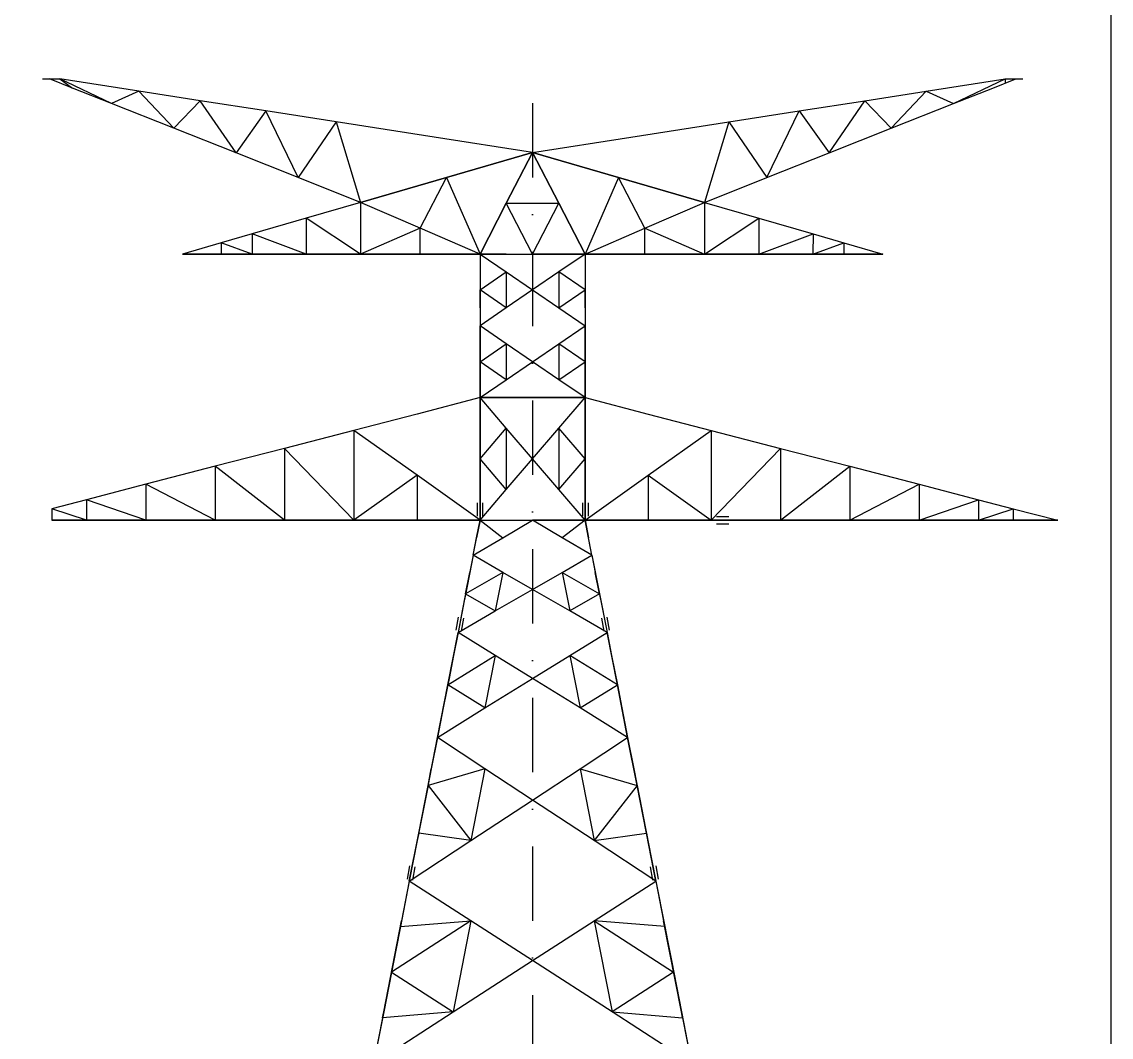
# Model space of a CAD drawing. Extents: x 707090 to 723393, y -5011 to 6523.
# Drawn here: x 721926 to 723393, y 870 to 2237 of the extents above; entities that cross this region are included whole.
import ezdxf

# ---------------------------------------------------------------- set-up
doc = ezdxf.new("R2010")
doc.units = 0
doc.header["$LTSCALE"] = 200
doc.header["$MEASUREMENT"] = 0
doc.linetypes.add('DASHDOT', pattern=[1, 0.5, -0.25, 0, -0.25])
doc.layers.add('LS', color=7, linetype='CONTINUOUS')
doc.layers.add('MZ', color=6, linetype='DASHDOT')

msp = doc.modelspace()

# ---------------------------------------------------------------- linework, layer by layer
at = {"layer": 'LS', "color": 6, "ltscale": 0.01}
for p, q in [((721953.497, 2160.079), (721962.929, 2160.079)), ((721993.96, 2147.77), (721962.929, 2160.079)), ((721993.96, 2147.77), (721962.929, 2160.079)), ((721962.929, 2160.079), (721977.077, 2160.079)), ((722046.732, 2126.831), (721977.077, 2160.079)), ((722046.732, 2126.831), (721977.077, 2160.079)), ((721977.077, 2160.079), (721993.96, 2147.77)), ((721977.077, 2160.079), (721993.96, 2147.77)), ((722083.376, 2143.526), (721977.077, 2160.079)), ((722083.376, 2143.526), (721977.077, 2160.079)), ((723144.098, 2143.526), (723250.397, 2160.079)), ((723144.098, 2143.526), (723250.397, 2160.079)), ((723180.742, 2126.831), (723250.397, 2160.079)), ((723180.742, 2126.831), (723250.397, 2160.079)), ((723233.514, 2147.77), (723264.545, 2160.079)), ((723233.514, 2147.77), (723264.545, 2160.079)), ((723250.397, 2160.079), (723264.545, 2160.079)), ((723250.397, 2160.079), (723250.397, 2154.467)), ((723264.545, 2160.079), (723273.977, 2160.079)), ((722046.732, 2126.831), (721993.96, 2147.77)), ((722046.732, 2126.831), (721993.96, 2147.77)), ((722046.732, 2126.831), (721993.96, 2147.77)), ((722046.732, 2126.831), (721993.96, 2147.77)), ((722083.376, 2143.526), (722046.732, 2126.831)), ((722083.376, 2143.526), (722046.732, 2126.831)), ((722130.583, 2093.584), (722083.376, 2143.526)), ((722130.583, 2093.584), (722083.376, 2143.526)), ((722166.094, 2130.698), (722083.376, 2143.526)), ((722166.094, 2130.698), (722083.376, 2143.526)), ((722166.094, 2130.698), (722083.376, 2143.526)), ((722166.094, 2130.698), (722083.376, 2143.526)), ((723061.38, 2130.698), (723144.098, 2143.526)), ((723061.38, 2130.698), (723144.098, 2143.526)), ((723061.38, 2130.698), (723144.098, 2143.526)), ((723061.38, 2130.698), (723144.098, 2143.526)), ((723096.891, 2093.584), (723144.098, 2143.526)), ((723096.891, 2093.584), (723144.098, 2143.526)), ((723144.098, 2143.526), (723180.742, 2126.831)), ((723144.098, 2143.526), (723180.742, 2126.831)), ((723180.742, 2126.831), (723233.514, 2147.77)), ((723180.742, 2126.831), (723233.514, 2147.77)), ((723180.742, 2126.831), (723233.514, 2147.77)), ((723180.742, 2126.831), (723233.514, 2147.77)), ((722166.094, 2130.698), (722130.583, 2093.584)), ((722166.094, 2130.698), (722130.583, 2093.584)), ((722214.386, 2060.336), (722166.094, 2130.698)), ((722214.386, 2060.336), (722166.094, 2130.698)), ((722254.661, 2116.881), (722166.094, 2130.698)), ((722254.661, 2116.881), (722166.094, 2130.698)), ((722254.661, 2116.881), (722166.094, 2130.698)), ((722254.661, 2116.881), (722166.094, 2130.698)), ((722972.813, 2116.881), (723061.38, 2130.698)), ((722972.813, 2116.881), (723061.38, 2130.698)), ((722972.813, 2116.881), (723061.38, 2130.698)), ((722972.813, 2116.881), (723061.38, 2130.698)), ((723013.088, 2060.336), (723061.38, 2130.698)), ((723013.088, 2060.336), (723061.38, 2130.698)), ((723061.38, 2130.698), (723096.891, 2093.584)), ((723061.38, 2130.698), (723096.891, 2093.584)), ((722130.583, 2093.584), (722046.732, 2126.831)), ((722130.583, 2093.584), (722046.732, 2126.831)), ((722130.583, 2093.584), (722046.732, 2126.831)), ((722130.583, 2093.584), (722046.732, 2126.831)), ((722254.661, 2116.881), (722214.386, 2060.336)), ((722254.661, 2116.881), (722214.386, 2060.336)), ((722298.189, 2027.088), (722254.661, 2116.881)), ((722298.189, 2027.088), (722254.661, 2116.881)), ((722349.169, 2102.214), (722254.661, 2116.881)), ((722349.169, 2102.214), (722254.661, 2116.881)), ((722349.169, 2102.214), (722254.661, 2116.881)), ((722349.169, 2102.214), (722254.661, 2116.881)), ((722878.305, 2102.214), (722972.813, 2116.881)), ((722878.305, 2102.214), (722972.813, 2116.881)), ((722878.305, 2102.214), (722972.813, 2116.881)), ((722878.305, 2102.214), (722972.813, 2116.881)), ((722929.285, 2027.088), (722972.813, 2116.881)), ((722929.285, 2027.088), (722972.813, 2116.881)), ((722972.813, 2116.881), (723013.088, 2060.336)), ((722972.813, 2116.881), (723013.088, 2060.336)), ((723096.891, 2093.584), (723180.742, 2126.831)), ((723096.891, 2093.584), (723180.742, 2126.831)), ((723096.891, 2093.584), (723180.742, 2126.831)), ((723096.891, 2093.584), (723180.742, 2126.831)), ((722349.169, 2102.214), (722298.189, 2027.088)), ((722349.169, 2102.214), (722298.189, 2027.088)), ((722349.169, 2102.214), (722382.04, 1993.84)), ((722349.169, 2102.214), (722382.04, 1993.84)), ((722349.169, 2102.214), (722382.04, 1993.84)), ((722349.169, 2102.214), (722382.04, 1993.84)), ((722481.453, 2081.605), (722349.169, 2102.214)), ((722481.453, 2081.605), (722349.169, 2102.214)), ((722481.453, 2081.605), (722349.169, 2102.214)), ((722746.021, 2081.605), (722878.305, 2102.214)), ((722746.021, 2081.605), (722878.305, 2102.214)), ((722746.021, 2081.605), (722878.305, 2102.214)), ((722746.021, 2081.605), (722878.305, 2102.214)), ((722878.305, 2102.214), (722845.434, 1993.84)), ((722878.305, 2102.214), (722845.434, 1993.84)), ((722878.305, 2102.214), (722845.434, 1993.84)), ((722878.305, 2102.214), (722845.434, 1993.84)), ((722878.305, 2102.214), (722929.285, 2027.088)), ((722878.305, 2102.214), (722929.285, 2027.088)), ((722214.386, 2060.336), (722130.583, 2093.584)), ((722214.386, 2060.336), (722130.583, 2093.584)), ((722214.386, 2060.336), (722130.583, 2093.584)), ((722214.386, 2060.336), (722130.583, 2093.584)), ((723013.088, 2060.336), (723096.891, 2093.584)), ((723013.088, 2060.336), (723096.891, 2093.584)), ((723013.088, 2060.336), (723096.891, 2093.584)), ((723013.088, 2060.336), (723096.891, 2093.584)), ((722613.737, 2061.043), (722481.453, 2081.605)), ((722613.737, 2061.043), (722481.453, 2081.605)), ((722613.737, 2061.043), (722481.453, 2081.605)), ((722613.737, 2061.043), (722746.021, 2081.605)), ((722613.737, 2061.043), (722746.021, 2081.605)), ((722613.737, 2061.043), (722746.021, 2081.605)), ((722613.737, 2061.043), (722746.021, 2081.605)), ((722298.189, 2027.088), (722214.386, 2060.336)), ((722298.189, 2027.088), (722214.386, 2060.336)), ((722298.189, 2027.088), (722214.386, 2060.336)), ((722298.189, 2027.088), (722214.386, 2060.336)), ((722613.737, 2061.043), (722497.865, 2027.465)), ((722613.737, 2061.043), (722497.865, 2027.465)), ((722497.865, 2027.465), (722613.737, 2061.043)), ((722497.865, 2027.465), (722613.737, 2061.043)), ((722613.737, 2061.043), (722578.367, 1992.661)), ((722613.737, 2061.043), (722578.367, 1992.661)), ((722578.367, 1992.661), (722613.737, 2061.043)), ((722578.367, 1992.661), (722613.737, 2061.043)), ((722613.737, 2061.043), (722649.107, 1992.661)), ((722613.737, 2061.043), (722649.107, 1992.661)), ((722613.737, 2061.043), (722729.609, 2027.465)), ((722613.737, 2061.043), (722729.609, 2027.465)), ((722649.107, 1992.661), (722613.737, 2061.043)), ((722649.107, 1992.661), (722613.737, 2061.043)), ((722729.609, 2027.465), (722613.737, 2061.043)), ((722729.609, 2027.465), (722613.737, 2061.043)), ((722929.285, 2027.088), (723013.088, 2060.336)), ((722929.285, 2027.088), (723013.088, 2060.336)), ((722929.285, 2027.088), (723013.088, 2060.336)), ((722929.285, 2027.088), (723013.088, 2060.336)), ((722382.04, 1993.84), (722298.189, 2027.088)), ((722382.04, 1993.84), (722298.189, 2027.088)), ((722382.04, 1993.84), (722298.189, 2027.088)), ((722382.04, 1993.84), (722298.189, 2027.088)), ((722497.865, 2027.465), (722382.04, 1993.84)), ((722497.865, 2027.465), (722382.04, 1993.84)), ((722382.04, 1993.84), (722497.865, 2027.465)), ((722382.04, 1993.84), (722497.865, 2027.465)), ((722462.495, 1959.083), (722497.865, 2027.465)), ((722462.495, 1959.083), (722497.865, 2027.465)), ((722497.865, 2027.465), (722542.997, 1924.279)), ((722497.865, 2027.465), (722542.997, 1924.279)), ((722729.609, 2027.465), (722684.477, 1924.279)), ((722729.609, 2027.465), (722684.477, 1924.279)), ((722729.609, 2027.465), (722845.434, 1993.84)), ((722729.609, 2027.465), (722845.434, 1993.84)), ((722764.979, 1959.083), (722729.609, 2027.465)), ((722764.979, 1959.083), (722729.609, 2027.465)), ((722845.434, 1993.84), (722729.609, 2027.465)), ((722845.434, 1993.84), (722729.609, 2027.465)), ((722845.434, 1993.84), (722929.285, 2027.088)), ((722845.434, 1993.84), (722929.285, 2027.088)), ((722845.434, 1993.84), (722929.285, 2027.088)), ((722845.434, 1993.84), (722929.285, 2027.088)), ((722382.04, 1993.84), (722308.989, 1972.665)), ((722382.04, 1993.84), (722308.989, 1972.665)), ((722462.495, 1959.083), (722382.04, 1993.84)), ((722462.495, 1959.083), (722382.04, 1993.84)), ((722382.04, 1993.84), (722382.04, 1924.279)), ((722382.04, 1993.84), (722382.04, 1924.279)), ((722462.495, 1959.083), (722382.04, 1993.84)), ((722462.495, 1959.083), (722382.04, 1993.84)), ((722382.04, 1993.84), (722382.04, 1924.279)), ((722382.04, 1993.84), (722382.04, 1924.279)), ((722578.367, 1992.661), (722542.997, 1924.279)), ((722578.367, 1992.661), (722542.997, 1924.279)), ((722542.997, 1924.279), (722578.367, 1992.661)), ((722542.997, 1924.279), (722578.367, 1992.661)), ((722613.737, 1924.279), (722578.367, 1992.661)), ((722613.737, 1924.279), (722578.367, 1992.661)), ((722578.367, 1992.661), (722649.107, 1992.661)), ((722578.367, 1992.661), (722649.107, 1992.661)), ((722613.737, 1924.279), (722649.107, 1992.661)), ((722613.737, 1924.279), (722649.107, 1992.661)), ((722649.107, 1992.661), (722684.477, 1924.279)), ((722649.107, 1992.661), (722684.477, 1924.279)), ((722684.477, 1924.279), (722649.107, 1992.661)), ((722684.477, 1924.279), (722649.107, 1992.661)), ((722764.979, 1959.083), (722845.434, 1993.84)), ((722764.979, 1959.083), (722845.434, 1993.84)), ((722764.979, 1959.083), (722845.434, 1993.84)), ((722764.979, 1959.083), (722845.434, 1993.84)), ((722845.434, 1993.84), (722845.434, 1924.279)), ((722845.434, 1993.84), (722845.434, 1924.279)), ((722845.434, 1993.84), (722845.434, 1924.279)), ((722845.434, 1993.84), (722845.434, 1924.279)), ((722845.434, 1993.84), (722918.485, 1972.665)), ((722845.434, 1993.84), (722918.485, 1972.665)), ((722308.989, 1972.665), (722235.985, 1951.49)), ((722308.989, 1972.665), (722235.985, 1951.49)), ((722382.04, 1924.279), (722308.989, 1972.665)), ((722382.04, 1924.279), (722308.989, 1972.665)), ((722308.989, 1972.665), (722309.036, 1924.279)), ((722308.989, 1972.665), (722309.036, 1924.279)), ((722845.434, 1924.279), (722918.485, 1972.665)), ((722845.434, 1924.279), (722918.485, 1972.665)), ((722918.485, 1972.665), (722918.438, 1924.279)), ((722918.485, 1972.665), (722918.438, 1924.279)), ((722918.485, 1972.665), (722991.489, 1951.49)), ((722918.485, 1972.665), (722991.489, 1951.49)), ((722462.495, 1959.083), (722382.04, 1924.279)), ((722462.495, 1959.083), (722382.04, 1924.279)), ((722542.997, 1924.279), (722462.495, 1959.083)), ((722542.997, 1924.279), (722462.495, 1959.083)), ((722542.997, 1924.279), (722462.495, 1959.083)), ((722542.997, 1924.279), (722462.495, 1959.083)), ((722462.542, 1924.279), (722462.495, 1959.083)), ((722462.542, 1924.279), (722462.495, 1959.083)), ((722684.477, 1924.279), (722764.979, 1959.083)), ((722684.477, 1924.279), (722764.979, 1959.083)), ((722684.477, 1924.279), (722764.979, 1959.083)), ((722684.477, 1924.279), (722764.979, 1959.083)), ((722764.932, 1924.279), (722764.979, 1959.083)), ((722764.932, 1924.279), (722764.979, 1959.083)), ((722764.979, 1959.083), (722845.434, 1924.279)), ((722764.979, 1959.083), (722845.434, 1924.279)), ((722194.296, 1939.417), (722142.137, 1924.279)), ((722194.296, 1939.417), (722142.137, 1924.279)), ((722235.985, 1951.49), (722194.296, 1939.417)), ((722235.985, 1951.49), (722194.296, 1939.417)), ((722236.033, 1924.279), (722194.296, 1939.417)), ((722236.033, 1924.279), (722194.296, 1939.417)), ((722194.296, 1939.417), (722194.296, 1924.279)), ((722194.296, 1939.417), (722194.296, 1924.279)), ((722309.036, 1924.279), (722235.985, 1951.49)), ((722309.036, 1924.279), (722235.985, 1951.49)), ((722235.985, 1951.49), (722236.033, 1924.279)), ((722235.985, 1951.49), (722236.033, 1924.279)), ((722235.985, 1951.49), (722236.033, 1924.279)), ((722918.438, 1924.279), (722991.489, 1951.49)), ((722918.438, 1924.279), (722991.489, 1951.49)), ((722991.489, 1951.49), (722991.441, 1924.279)), ((722991.489, 1951.49), (722991.441, 1924.279)), ((722991.489, 1951.49), (722991.441, 1924.279)), ((722991.441, 1924.279), (723033.178, 1939.417)), ((722991.441, 1924.279), (723033.178, 1939.417)), ((722991.489, 1951.49), (723033.178, 1939.417)), ((722991.489, 1951.49), (723033.178, 1939.417)), ((723033.178, 1939.417), (723033.178, 1924.279)), ((723033.178, 1939.417), (723033.178, 1924.279)), ((723033.178, 1939.417), (723085.337, 1924.279)), ((723033.178, 1939.417), (723085.337, 1924.279)), ((722142.137, 1924.279), (722194.296, 1924.279)), ((722194.296, 1924.279), (722142.137, 1924.279)), ((722194.296, 1924.279), (722142.137, 1924.279)), ((722194.296, 1924.279), (722142.137, 1924.279)), ((722194.296, 1924.279), (722236.033, 1924.279)), ((722236.033, 1924.279), (722194.296, 1924.279)), ((722236.033, 1924.279), (722194.296, 1924.279)), ((722236.033, 1924.279), (722194.296, 1924.279)), ((722236.033, 1924.279), (722309.036, 1924.279)), ((722309.036, 1924.279), (722236.033, 1924.279)), ((722309.036, 1924.279), (722236.033, 1924.279)), ((722309.036, 1924.279), (722236.033, 1924.279)), ((722309.036, 1924.279), (722382.04, 1924.279)), ((722382.04, 1924.279), (722309.036, 1924.279)), ((722382.04, 1924.279), (722309.036, 1924.279)), ((722382.04, 1924.279), (722309.036, 1924.279)), ((722382.04, 1924.279), (722462.542, 1924.279)), ((722462.542, 1924.279), (722382.04, 1924.279)), ((722462.542, 1924.279), (722382.04, 1924.279)), ((722462.542, 1924.279), (722382.04, 1924.279)), ((722462.542, 1924.279), (722542.997, 1924.279)), ((722542.997, 1924.279), (722462.542, 1924.279)), ((722542.997, 1924.279), (722462.542, 1924.279)), ((722542.997, 1924.279), (722462.542, 1924.279)), ((722542.997, 1924.279), (722542.997, 1875.94)), ((722542.997, 1924.279), (722542.997, 1875.94)), ((722542.997, 1924.279), (722578.367, 1900.133)), ((722542.997, 1924.279), (722578.367, 1900.133)), ((722542.997, 1924.279), (722542.997, 1900.133)), ((722542.997, 1924.279), (722542.997, 1900.133)), ((722542.997, 1924.279), (722613.737, 1924.279)), ((722542.997, 1924.279), (722613.737, 1924.279)), ((722578.367, 1924.279), (722542.997, 1924.279)), ((722542.997, 1924.279), (722578.367, 1924.279)), ((722542.997, 1924.279), (722578.367, 1924.279)), ((722542.997, 1924.279), (722578.367, 1924.279)), ((722578.367, 1924.279), (722649.107, 1924.279)), ((722578.367, 1924.279), (722649.107, 1924.279)), ((722578.367, 1924.279), (722613.737, 1924.279)), ((722578.367, 1924.279), (722613.737, 1924.279)), ((722613.737, 1924.279), (722684.477, 1924.279)), ((722613.737, 1924.279), (722684.477, 1924.279)), ((722649.107, 1924.279), (722613.737, 1924.279)), ((722649.107, 1924.279), (722613.737, 1924.279)), ((722684.477, 1924.279), (722649.107, 1900.133)), ((722684.477, 1924.279), (722649.107, 1900.133)), ((722649.107, 1924.279), (722684.477, 1924.279)), ((722649.107, 1924.279), (722684.477, 1924.279)), ((722684.477, 1924.279), (722649.107, 1924.279)), ((722684.477, 1924.279), (722649.107, 1924.279)), ((722684.477, 1924.279), (722684.477, 1875.94)), ((722684.477, 1924.279), (722684.477, 1875.94)), ((722684.477, 1924.279), (722684.477, 1900.133)), ((722684.477, 1924.279), (722684.477, 1900.133)), ((722684.477, 1924.279), (722764.932, 1924.279)), ((722764.932, 1924.279), (722684.477, 1924.279)), ((722684.477, 1924.279), (722764.932, 1924.279)), ((722684.477, 1924.279), (722764.932, 1924.279)), ((722764.932, 1924.279), (722845.434, 1924.279)), ((722845.434, 1924.279), (722764.932, 1924.279)), ((722764.932, 1924.279), (722845.434, 1924.279)), ((722764.932, 1924.279), (722845.434, 1924.279)), ((722845.434, 1924.279), (722918.438, 1924.279)), ((722918.438, 1924.279), (722845.434, 1924.279)), ((722845.434, 1924.279), (722918.438, 1924.279)), ((722845.434, 1924.279), (722918.438, 1924.279)), ((722918.438, 1924.279), (722991.441, 1924.279)), ((722991.441, 1924.279), (722918.438, 1924.279)), ((722918.438, 1924.279), (722991.441, 1924.279)), ((722918.438, 1924.279), (722991.441, 1924.279)), ((722991.441, 1924.279), (723033.178, 1924.279)), ((723033.178, 1924.279), (722991.441, 1924.279)), ((722991.441, 1924.279), (723033.178, 1924.279)), ((722991.441, 1924.279), (723033.178, 1924.279)), ((723033.178, 1924.279), (723085.337, 1924.279)), ((723085.337, 1924.279), (723033.178, 1924.279)), ((723033.178, 1924.279), (723085.337, 1924.279)), ((723033.178, 1924.279), (723085.337, 1924.279)), ((722542.997, 1875.94), (722578.367, 1900.133)), ((722542.997, 1875.94), (722578.367, 1900.133)), ((722542.997, 1900.133), (722542.997, 1875.94)), ((722542.997, 1900.133), (722542.997, 1875.94)), ((722542.997, 1900.133), (722542.997, 1851.747)), ((722542.997, 1900.133), (722542.997, 1851.747)), ((722542.997, 1900.133), (722542.997, 1875.94)), ((722542.997, 1900.133), (722542.997, 1875.94)), ((722578.367, 1900.133), (722578.367, 1851.747)), ((722578.367, 1900.133), (722578.367, 1851.747)), ((722578.367, 1900.133), (722613.737, 1875.94)), ((722578.367, 1900.133), (722613.737, 1875.94)), ((722649.107, 1900.133), (722613.737, 1875.94)), ((722649.107, 1900.133), (722613.737, 1875.94)), ((722649.107, 1900.133), (722649.107, 1851.747)), ((722649.107, 1900.133), (722649.107, 1851.747)), ((722684.477, 1875.94), (722649.107, 1900.133)), ((722684.477, 1875.94), (722649.107, 1900.133)), ((722684.477, 1900.133), (722684.477, 1875.94)), ((722684.477, 1900.133), (722684.477, 1875.94)), ((722684.477, 1900.133), (722684.477, 1851.747)), ((722684.477, 1900.133), (722684.477, 1851.747)), ((722684.477, 1900.133), (722684.477, 1875.94)), ((722684.477, 1900.133), (722684.477, 1875.94)), ((722578.367, 1851.747), (722542.997, 1875.94)), ((722578.367, 1851.747), (722542.997, 1875.94)), ((722542.997, 1851.747), (722542.997, 1875.94)), ((722542.997, 1851.747), (722542.997, 1875.94)), ((722542.997, 1875.94), (722542.997, 1827.601)), ((722542.997, 1875.94), (722542.997, 1827.601)), ((722542.997, 1875.94), (722542.997, 1851.747)), ((722542.997, 1875.94), (722542.997, 1851.747)), ((722613.737, 1875.94), (722578.367, 1851.747)), ((722613.737, 1875.94), (722578.367, 1851.747)), ((722613.737, 1875.94), (722649.107, 1851.747)), ((722613.737, 1875.94), (722649.107, 1851.747)), ((722649.107, 1851.747), (722684.477, 1875.94)), ((722649.107, 1851.747), (722684.477, 1875.94)), ((722684.477, 1851.747), (722684.477, 1875.94)), ((722684.477, 1851.747), (722684.477, 1875.94)), ((722684.477, 1875.94), (722684.477, 1827.601)), ((722684.477, 1875.94), (722684.477, 1827.601)), ((722684.477, 1875.94), (722684.477, 1851.747)), ((722684.477, 1875.94), (722684.477, 1851.747)), ((722578.367, 1851.747), (722542.997, 1827.601)), ((722578.367, 1851.747), (722542.997, 1827.601)), ((722542.997, 1851.747), (722542.997, 1827.601)), ((722542.997, 1851.747), (722542.997, 1827.601)), ((722649.107, 1851.747), (722684.477, 1827.601)), ((722649.107, 1851.747), (722684.477, 1827.601)), ((722684.477, 1851.747), (722684.477, 1827.601)), ((722684.477, 1851.747), (722684.477, 1827.601)), ((722542.997, 1779.262), (722542.997, 1827.601)), ((722542.997, 1779.262), (722542.997, 1827.601)), ((722578.367, 1803.455), (722542.997, 1827.601)), ((722578.367, 1803.455), (722542.997, 1827.601)), ((722542.997, 1827.601), (722542.997, 1803.455)), ((722542.997, 1827.601), (722542.997, 1803.455)), ((722649.107, 1803.455), (722684.477, 1827.601)), ((722649.107, 1803.455), (722684.477, 1827.601)), ((722684.477, 1779.262), (722684.477, 1827.601)), ((722684.477, 1779.262), (722684.477, 1827.601)), ((722684.477, 1827.601), (722684.477, 1803.455)), ((722684.477, 1827.601), (722684.477, 1803.455)), ((722542.997, 1779.262), (722578.367, 1803.455)), ((722542.997, 1779.262), (722578.367, 1803.455)), ((722542.997, 1779.262), (722542.997, 1803.455)), ((722542.997, 1779.262), (722542.997, 1803.455)), ((722542.997, 1803.455), (722542.997, 1755.069)), ((722542.997, 1803.455), (722542.997, 1755.069)), ((722542.997, 1803.455), (722542.997, 1779.262)), ((722542.997, 1803.455), (722542.997, 1779.262)), ((722578.367, 1803.455), (722578.367, 1755.069)), ((722578.367, 1803.455), (722578.367, 1755.069)), ((722613.737, 1779.262), (722578.367, 1803.455)), ((722613.737, 1779.262), (722578.367, 1803.455)), ((722613.737, 1779.262), (722649.107, 1803.455)), ((722613.737, 1779.262), (722649.107, 1803.455)), ((722684.477, 1779.262), (722649.107, 1803.455)), ((722684.477, 1779.262), (722649.107, 1803.455)), ((722649.107, 1803.455), (722649.107, 1755.069)), ((722649.107, 1803.455), (722649.107, 1755.069)), ((722684.477, 1779.262), (722684.477, 1803.455)), ((722684.477, 1779.262), (722684.477, 1803.455)), ((722684.477, 1803.455), (722684.477, 1755.069)), ((722684.477, 1803.455), (722684.477, 1755.069)), ((722684.477, 1803.455), (722684.477, 1779.262)), ((722684.477, 1803.455), (722684.477, 1779.262)), ((722578.367, 1755.069), (722542.997, 1779.262)), ((722578.367, 1755.069), (722542.997, 1779.262)), ((722542.997, 1755.069), (722542.997, 1779.262)), ((722542.997, 1755.069), (722542.997, 1779.262)), ((722542.997, 1730.923), (722542.997, 1779.262)), ((722542.997, 1730.923), (722542.997, 1779.262)), ((722542.997, 1779.262), (722542.997, 1755.069)), ((722542.997, 1779.262), (722542.997, 1755.069)), ((722578.367, 1755.069), (722613.737, 1779.262)), ((722578.367, 1755.069), (722613.737, 1779.262)), ((722649.107, 1755.069), (722613.737, 1779.262)), ((722649.107, 1755.069), (722613.737, 1779.262)), ((722649.107, 1755.069), (722684.477, 1779.262)), ((722649.107, 1755.069), (722684.477, 1779.262)), ((722684.477, 1755.069), (722684.477, 1779.262)), ((722684.477, 1755.069), (722684.477, 1779.262)), ((722684.477, 1730.923), (722684.477, 1779.262)), ((722684.477, 1730.923), (722684.477, 1779.262)), ((722684.477, 1779.262), (722684.477, 1755.069)), ((722684.477, 1779.262), (722684.477, 1755.069)), ((722542.997, 1730.923), (722578.367, 1755.069)), ((722542.997, 1730.923), (722578.367, 1755.069)), ((722542.997, 1755.069), (722542.997, 1730.923)), ((722542.997, 1755.069), (722542.997, 1730.923)), ((722684.477, 1730.923), (722649.107, 1755.069)), ((722684.477, 1730.923), (722649.107, 1755.069)), ((722684.477, 1755.069), (722684.477, 1730.923)), ((722684.477, 1755.069), (722684.477, 1730.923)), ((722542.997, 1730.923), (722458.109, 1708.899)), ((722542.997, 1730.923), (722458.109, 1708.899)), ((722542.997, 1730.923), (722458.109, 1708.899)), ((722542.997, 1730.923), (722458.109, 1708.899)), ((722542.997, 1730.923), (722684.477, 1730.923)), ((722542.997, 1730.923), (722684.477, 1730.923)), ((722542.997, 1730.923), (722684.477, 1730.923)), ((722684.477, 1730.923), (722542.997, 1730.923)), ((722542.997, 1648.393), (722542.997, 1730.923)), ((722542.997, 1648.393), (722542.997, 1730.923)), ((722578.367, 1689.658), (722542.997, 1730.923)), ((722578.367, 1689.658), (722542.997, 1730.923)), ((722542.997, 1730.923), (722542.997, 1689.658)), ((722542.997, 1730.923), (722542.997, 1689.658)), ((722649.107, 1689.658), (722684.477, 1730.923)), ((722649.107, 1689.658), (722684.477, 1730.923)), ((722684.477, 1730.923), (722769.365, 1708.899)), ((722684.477, 1730.923), (722769.365, 1708.899)), ((722684.477, 1648.393), (722684.477, 1730.923)), ((722684.477, 1648.393), (722684.477, 1730.923)), ((722684.477, 1730.923), (722684.477, 1689.658)), ((722684.477, 1730.923), (722684.477, 1689.658)), ((722684.477, 1730.923), (722769.365, 1708.899)), ((722684.477, 1730.923), (722769.365, 1708.899)), ((722458.109, 1708.899), (722373.221, 1686.923)), ((722458.109, 1708.899), (722373.221, 1686.923)), ((722458.109, 1708.899), (722373.221, 1686.923)), ((722458.109, 1708.899), (722373.221, 1686.923)), ((722769.365, 1708.899), (722854.253, 1686.923)), ((722769.365, 1708.899), (722854.253, 1686.923)), ((722769.365, 1708.899), (722854.253, 1686.923)), ((722769.365, 1708.899), (722854.253, 1686.923)), ((722542.997, 1648.393), (722578.367, 1689.658)), ((722542.997, 1648.393), (722578.367, 1689.658)), ((722542.997, 1648.393), (722542.997, 1689.658)), ((722542.997, 1648.393), (722542.997, 1689.658)), ((722542.997, 1689.658), (722542.997, 1607.128)), ((722542.997, 1689.658), (722542.997, 1607.128)), ((722542.997, 1689.658), (722542.997, 1648.393)), ((722542.997, 1689.658), (722542.997, 1648.393)), ((722578.367, 1689.658), (722578.367, 1607.128)), ((722578.367, 1689.658), (722578.367, 1607.128)), ((722613.737, 1648.393), (722578.367, 1689.658)), ((722613.737, 1648.393), (722578.367, 1689.658)), ((722613.737, 1648.393), (722649.107, 1689.658)), ((722613.737, 1648.393), (722649.107, 1689.658)), ((722684.477, 1648.393), (722649.107, 1689.658)), ((722684.477, 1648.393), (722649.107, 1689.658)), ((722649.107, 1689.658), (722649.107, 1607.128)), ((722649.107, 1689.658), (722649.107, 1607.128)), ((722684.477, 1648.393), (722684.477, 1689.658)), ((722684.477, 1648.393), (722684.477, 1689.658)), ((722684.477, 1689.658), (722684.477, 1607.128)), ((722684.477, 1689.658), (722684.477, 1607.128)), ((722684.477, 1689.658), (722684.477, 1648.393)), ((722684.477, 1689.658), (722684.477, 1648.393)), ((722373.221, 1686.923), (722279.844, 1662.683)), ((722373.221, 1686.923), (722279.844, 1662.683)), ((722458.109, 1626.369), (722373.221, 1686.923)), ((722458.109, 1626.369), (722373.221, 1686.923)), ((722373.221, 1686.923), (722373.221, 1565.863)), ((722373.221, 1686.923), (722373.221, 1565.863)), ((722458.109, 1626.369), (722373.221, 1686.923)), ((722458.109, 1626.369), (722373.221, 1686.923)), ((722373.221, 1686.923), (722373.221, 1565.863)), ((722373.221, 1686.923), (722373.221, 1565.863)), ((722769.365, 1626.369), (722854.253, 1686.923)), ((722769.365, 1626.369), (722854.253, 1686.923)), ((722769.365, 1626.369), (722854.253, 1686.923)), ((722769.365, 1626.369), (722854.253, 1686.923)), ((722854.253, 1686.923), (722854.253, 1565.863)), ((722854.253, 1686.923), (722854.253, 1565.863)), ((722854.253, 1686.923), (722854.253, 1565.863)), ((722854.253, 1686.923), (722854.253, 1565.863)), ((722854.253, 1686.923), (722947.63, 1662.683)), ((722854.253, 1686.923), (722947.63, 1662.683)), ((722279.844, 1662.683), (722186.467, 1638.49)), ((722279.844, 1662.683), (722186.467, 1638.49)), ((722373.221, 1565.863), (722279.844, 1662.683)), ((722373.221, 1565.863), (722279.844, 1662.683)), ((722279.844, 1662.683), (722279.844, 1565.863)), ((722279.844, 1662.683), (722279.844, 1565.863)), ((722854.253, 1565.863), (722947.63, 1662.683)), ((722854.253, 1565.863), (722947.63, 1662.683)), ((722947.63, 1662.683), (722947.63, 1565.863)), ((722947.63, 1662.683), (722947.63, 1565.863)), ((722947.63, 1662.683), (723041.007, 1638.49)), ((722947.63, 1662.683), (723041.007, 1638.49)), ((722578.367, 1607.128), (722542.997, 1648.393)), ((722578.367, 1607.128), (722542.997, 1648.393)), ((722542.997, 1607.128), (722542.997, 1648.393)), ((722542.997, 1607.128), (722542.997, 1648.393)), ((722542.997, 1565.863), (722542.997, 1648.393)), ((722542.997, 1565.863), (722542.997, 1648.393)), ((722542.997, 1648.393), (722542.997, 1607.128)), ((722542.997, 1648.393), (722542.997, 1607.128)), ((722578.367, 1607.128), (722613.737, 1648.393)), ((722578.367, 1607.128), (722613.737, 1648.393)), ((722649.107, 1607.128), (722613.737, 1648.393)), ((722649.107, 1607.128), (722613.737, 1648.393)), ((722649.107, 1607.128), (722684.477, 1648.393)), ((722649.107, 1607.128), (722684.477, 1648.393)), ((722684.477, 1607.128), (722684.477, 1648.393)), ((722684.477, 1607.128), (722684.477, 1648.393)), ((722684.477, 1565.863), (722684.477, 1648.393)), ((722684.477, 1565.863), (722684.477, 1648.393)), ((722684.477, 1648.393), (722684.477, 1607.128)), ((722684.477, 1648.393), (722684.477, 1607.128)), ((722186.467, 1638.49), (722093.091, 1614.296)), ((722186.467, 1638.49), (722093.091, 1614.296)), ((722279.844, 1565.863), (722186.467, 1638.49)), ((722279.844, 1565.863), (722186.467, 1638.49)), ((722186.467, 1638.49), (722186.467, 1565.863)), ((722186.467, 1638.49), (722186.467, 1565.863)), ((722947.63, 1565.863), (723041.007, 1638.49)), ((722947.63, 1565.863), (723041.007, 1638.49)), ((723041.007, 1638.49), (723041.007, 1565.863)), ((723041.007, 1638.49), (723041.007, 1565.863)), ((723041.007, 1638.49), (723134.383, 1614.296)), ((723041.007, 1638.49), (723134.383, 1614.296)), ((722093.091, 1614.296), (722013.06, 1593.546)), ((722093.091, 1614.296), (722013.06, 1593.546)), ((722186.467, 1565.863), (722093.091, 1614.296)), ((722186.467, 1565.863), (722093.091, 1614.296)), ((722093.091, 1614.296), (722093.091, 1565.863)), ((722093.091, 1614.296), (722093.091, 1565.863)), ((722093.091, 1614.296), (722093.091, 1565.863)), ((722458.109, 1626.369), (722373.221, 1565.863)), ((722458.109, 1626.369), (722373.221, 1565.863)), ((722542.997, 1565.863), (722458.109, 1626.369)), ((722542.997, 1565.863), (722458.109, 1626.369)), ((722542.997, 1565.863), (722458.109, 1626.369)), ((722542.997, 1565.863), (722458.109, 1626.369)), ((722458.109, 1626.369), (722458.109, 1565.863)), ((722458.109, 1626.369), (722458.109, 1565.863)), ((722684.477, 1565.863), (722769.365, 1626.369)), ((722684.477, 1565.863), (722769.365, 1626.369)), ((722684.477, 1565.863), (722769.365, 1626.369)), ((722684.477, 1565.863), (722769.365, 1626.369)), ((722769.365, 1626.369), (722854.253, 1565.863)), ((722769.365, 1626.369), (722854.253, 1565.863)), ((722769.365, 1626.369), (722769.365, 1565.863)), ((722769.365, 1626.369), (722769.365, 1565.863)), ((723041.007, 1565.863), (723134.383, 1614.296)), ((723041.007, 1565.863), (723134.383, 1614.296)), ((723134.383, 1614.296), (723134.383, 1565.863)), ((723134.383, 1614.296), (723134.383, 1565.863)), ((723134.383, 1614.296), (723134.383, 1565.863)), ((723134.383, 1614.296), (723214.414, 1593.546)), ((723134.383, 1614.296), (723214.414, 1593.546)), ((722542.997, 1565.863), (722578.367, 1607.128)), ((722542.997, 1565.863), (722578.367, 1607.128)), ((722542.997, 1607.128), (722542.997, 1565.863)), ((722542.997, 1607.128), (722542.997, 1565.863)), ((722684.477, 1565.863), (722649.107, 1607.128)), ((722684.477, 1565.863), (722649.107, 1607.128)), ((722684.477, 1607.128), (722684.477, 1565.863)), ((722684.477, 1607.128), (722684.477, 1565.863)), ((722013.06, 1593.546), (721966.372, 1581.426)), ((722013.06, 1593.546), (721966.372, 1581.426)), ((722093.091, 1565.863), (722013.06, 1593.546)), ((722093.091, 1565.863), (722013.06, 1593.546)), ((722013.06, 1593.546), (722013.06, 1565.863)), ((722013.06, 1593.546), (722013.06, 1565.863)), ((722538.974, 1589.523), (722538.956, 1571.531)), ((722546.52, 1589.515), (722546.501, 1571.523)), ((722680.954, 1589.515), (722680.973, 1571.523)), ((722688.5, 1589.523), (722688.518, 1571.531)), ((723134.383, 1565.863), (723214.414, 1593.546)), ((723134.383, 1565.863), (723214.414, 1593.546)), ((723214.414, 1593.546), (723214.414, 1565.863)), ((723214.414, 1593.546), (723214.414, 1565.863)), ((723214.414, 1593.546), (723261.102, 1581.426)), ((723214.414, 1593.546), (723261.102, 1581.426)), ((722013.06, 1565.863), (721966.372, 1581.426)), ((722013.06, 1565.863), (721966.372, 1581.426)), ((721966.372, 1581.426), (721966.372, 1565.863)), ((721966.372, 1581.426), (721966.372, 1565.863)), ((722861.647, 1570.782), (722878.219, 1570.782)), ((723214.414, 1565.863), (723261.102, 1581.426)), ((723214.414, 1565.863), (723261.102, 1581.426)), ((723261.102, 1581.426), (723261.102, 1565.863)), ((723261.102, 1581.426), (723261.102, 1565.863)), ((723261.102, 1581.426), (723321.137, 1565.863)), ((723261.102, 1581.426), (723321.137, 1565.863)), ((721966.372, 1565.863), (722013.06, 1565.863)), ((722013.06, 1565.863), (721966.372, 1565.863)), ((722013.06, 1565.863), (721966.372, 1565.863)), ((722013.06, 1565.863), (721966.372, 1565.863)), ((722013.06, 1565.863), (722093.091, 1565.863)), ((722093.091, 1565.863), (722013.06, 1565.863)), ((722093.091, 1565.863), (722013.06, 1565.863)), ((722093.091, 1565.863), (722013.06, 1565.863)), ((722093.091, 1565.863), (722186.467, 1565.863)), ((722186.467, 1565.863), (722093.091, 1565.863)), ((722186.467, 1565.863), (722093.091, 1565.863)), ((722186.467, 1565.863), (722093.091, 1565.863)), ((722186.467, 1565.863), (722279.844, 1565.863)), ((722279.844, 1565.863), (722186.467, 1565.863)), ((722279.844, 1565.863), (722186.467, 1565.863)), ((722279.844, 1565.863), (722186.467, 1565.863)), ((722279.844, 1565.863), (722373.221, 1565.863)), ((722373.221, 1565.863), (722279.844, 1565.863)), ((722373.221, 1565.863), (722279.844, 1565.863)), ((722373.221, 1565.863), (722279.844, 1565.863)), ((722373.221, 1565.863), (722458.109, 1565.863)), ((722458.109, 1565.863), (722373.221, 1565.863)), ((722458.109, 1565.863), (722373.221, 1565.863)), ((722458.109, 1565.863), (722373.221, 1565.863)), ((722458.109, 1565.863), (722542.997, 1565.863)), ((722542.997, 1565.863), (722458.109, 1565.863)), ((722542.997, 1565.863), (722458.109, 1565.863)), ((722542.997, 1565.863), (722458.109, 1565.863)), ((722533.754, 1518.703), (722542.997, 1565.863)), ((722533.754, 1518.703), (722542.997, 1565.863)), ((722538.375, 1542.283), (722542.997, 1565.863)), ((722538.375, 1542.283), (722542.997, 1565.863)), ((722542.997, 1565.863), (722538.375, 1542.283)), ((722542.997, 1565.863), (722538.375, 1542.283)), ((722542.997, 1565.863), (722613.737, 1565.863)), ((722542.997, 1565.863), (722578.367, 1565.863)), ((722542.997, 1565.863), (722578.367, 1565.863)), ((722542.997, 1565.863), (722578.367, 1565.863)), ((722542.997, 1565.863), (722578.367, 1565.863)), ((722542.997, 1565.863), (722613.737, 1565.863)), ((722542.997, 1565.863), (722613.737, 1565.863)), ((722542.997, 1565.863), (722613.737, 1565.863)), ((722542.997, 1565.863), (722578.367, 1565.863)), ((722542.997, 1565.863), (722578.367, 1565.863)), ((722542.997, 1565.863), (722578.367, 1565.863)), ((722542.997, 1565.863), (722578.367, 1565.863)), ((722542.997, 1565.863), (722573.745, 1542.283)), ((722542.997, 1565.863), (722573.745, 1542.283)), ((722573.745, 1542.283), (722613.737, 1565.863)), ((722573.745, 1542.283), (722613.737, 1565.863)), ((722578.367, 1565.863), (722649.107, 1565.863)), ((722578.367, 1565.863), (722649.107, 1565.863)), ((722578.367, 1565.863), (722613.737, 1565.863)), ((722578.367, 1565.863), (722613.737, 1565.863)), ((722578.367, 1565.863), (722649.107, 1565.863)), ((722578.367, 1565.863), (722649.107, 1565.863)), ((722578.367, 1565.863), (722613.737, 1565.863)), ((722578.367, 1565.863), (722613.737, 1565.863)), ((722613.737, 1565.863), (722684.477, 1565.863)), ((722649.107, 1565.863), (722613.737, 1565.863)), ((722649.107, 1565.863), (722613.737, 1565.863)), ((722613.737, 1565.863), (722684.477, 1565.863)), ((722613.737, 1565.863), (722684.477, 1565.863)), ((722613.737, 1565.863), (722684.477, 1565.863)), ((722649.107, 1565.863), (722613.737, 1565.863)), ((722649.107, 1565.863), (722613.737, 1565.863)), ((722653.729, 1542.283), (722613.737, 1565.863)), ((722653.729, 1542.283), (722613.737, 1565.863)), ((722684.477, 1565.863), (722649.107, 1565.863)), ((722649.107, 1565.863), (722684.477, 1565.863)), ((722684.477, 1565.863), (722649.107, 1565.863)), ((722684.477, 1565.863), (722649.107, 1565.863)), ((722684.477, 1565.863), (722649.107, 1565.863)), ((722649.107, 1565.863), (722684.477, 1565.863)), ((722684.477, 1565.863), (722649.107, 1565.863)), ((722684.477, 1565.863), (722649.107, 1565.863)), ((722684.477, 1565.863), (722649.107, 1565.863)), ((722649.107, 1565.863), (722684.477, 1565.863)), ((722684.477, 1565.863), (722649.107, 1565.863)), ((722684.477, 1565.863), (722649.107, 1565.863)), ((722684.477, 1565.863), (722653.729, 1542.283)), ((722684.477, 1565.863), (722653.729, 1542.283)), ((722684.477, 1565.863), (722769.365, 1565.863)), ((722769.365, 1565.863), (722684.477, 1565.863)), ((722684.477, 1565.863), (722769.365, 1565.863)), ((722684.477, 1565.863), (722769.365, 1565.863)), ((722689.099, 1542.283), (722684.477, 1565.863)), ((722689.099, 1542.283), (722684.477, 1565.863)), ((722693.72, 1518.703), (722684.477, 1565.863)), ((722693.72, 1518.703), (722684.477, 1565.863)), ((722684.477, 1565.863), (722689.099, 1542.283)), ((722684.477, 1565.863), (722689.099, 1542.283)), ((722769.365, 1565.863), (722854.253, 1565.863)), ((722854.253, 1565.863), (722769.365, 1565.863)), ((722769.365, 1565.863), (722854.253, 1565.863)), ((722769.365, 1565.863), (722854.253, 1565.863)), ((722854.253, 1565.863), (722947.63, 1565.863)), ((722947.63, 1565.863), (722854.253, 1565.863)), ((722854.253, 1565.863), (722947.63, 1565.863)), ((722854.253, 1565.863), (722947.63, 1565.863)), ((722861.647, 1560.944), (722878.219, 1560.944)), ((722947.63, 1565.863), (723041.007, 1565.863)), ((723041.007, 1565.863), (722947.63, 1565.863)), ((722947.63, 1565.863), (723041.007, 1565.863)), ((722947.63, 1565.863), (723041.007, 1565.863)), ((723041.007, 1565.863), (723134.383, 1565.863)), ((723134.383, 1565.863), (723041.007, 1565.863)), ((723041.007, 1565.863), (723134.383, 1565.863)), ((723041.007, 1565.863), (723134.383, 1565.863)), ((723134.383, 1565.863), (723214.414, 1565.863)), ((723214.414, 1565.863), (723134.383, 1565.863)), ((723134.383, 1565.863), (723214.414, 1565.863)), ((723134.383, 1565.863), (723214.414, 1565.863)), ((723214.414, 1565.863), (723261.102, 1565.863)), ((723261.102, 1565.863), (723214.414, 1565.863)), ((723214.414, 1565.863), (723261.102, 1565.863)), ((723214.414, 1565.863), (723261.102, 1565.863)), ((723261.102, 1565.863), (723321.137, 1565.863)), ((723321.137, 1565.863), (723261.102, 1565.863)), ((723261.102, 1565.863), (723321.137, 1565.863)), ((723261.102, 1565.863), (723321.137, 1565.863)), ((722533.754, 1518.703), (722538.375, 1542.283)), ((722533.754, 1518.703), (722538.375, 1542.283)), ((722533.754, 1518.703), (722573.745, 1542.283)), ((722533.754, 1518.703), (722573.745, 1542.283)), ((722693.72, 1518.703), (722653.729, 1542.283)), ((722693.72, 1518.703), (722653.729, 1542.283)), ((722693.72, 1518.703), (722689.099, 1542.283)), ((722693.72, 1518.703), (722689.099, 1542.283)), ((722533.754, 1518.703), (722523.567, 1466.827)), ((722533.754, 1518.703), (722523.567, 1466.827)), ((722533.754, 1518.703), (722529.226, 1495.689)), ((722533.754, 1518.703), (722529.226, 1495.689)), ((722573.745, 1495.689), (722533.754, 1518.703)), ((722573.745, 1495.689), (722533.754, 1518.703)), ((722653.729, 1495.689), (722693.72, 1518.703)), ((722653.729, 1495.689), (722693.72, 1518.703)), ((722693.72, 1518.703), (722698.248, 1495.689)), ((722693.72, 1518.703), (722698.248, 1495.689)), ((722693.72, 1518.703), (722703.907, 1466.827)), ((722693.72, 1518.703), (722703.907, 1466.827)), ((722529.226, 1495.689), (722519.087, 1443.813)), ((722529.226, 1495.689), (722519.087, 1443.813)), ((722523.567, 1466.827), (722529.226, 1495.689)), ((722523.567, 1466.827), (722529.226, 1495.689)), ((722573.745, 1495.689), (722523.567, 1466.827)), ((722573.745, 1495.689), (722523.567, 1466.827)), ((722529.226, 1495.689), (722524.746, 1472.675)), ((722529.226, 1495.689), (722524.746, 1472.675)), ((722573.745, 1495.689), (722563.559, 1443.813)), ((722573.745, 1495.689), (722563.559, 1443.813)), ((722613.737, 1472.675), (722573.745, 1495.689)), ((722613.737, 1472.675), (722573.745, 1495.689)), ((722613.737, 1472.675), (722653.729, 1495.689)), ((722613.737, 1472.675), (722653.729, 1495.689)), ((722653.729, 1495.689), (722703.907, 1466.827)), ((722653.729, 1495.689), (722703.907, 1466.827)), ((722653.729, 1495.689), (722663.915, 1443.813)), ((722653.729, 1495.689), (722663.915, 1443.813)), ((722698.248, 1495.689), (722702.728, 1472.675)), ((722698.248, 1495.689), (722702.728, 1472.675)), ((722703.907, 1466.827), (722698.248, 1495.689)), ((722703.907, 1466.827), (722698.248, 1495.689)), ((722698.248, 1495.689), (722708.387, 1443.813)), ((722698.248, 1495.689), (722708.387, 1443.813)), ((722524.746, 1472.675), (722519.087, 1443.813)), ((722524.746, 1472.675), (722519.087, 1443.813)), ((722563.559, 1443.813), (722613.737, 1472.675)), ((722563.559, 1443.813), (722613.737, 1472.675)), ((722663.915, 1443.813), (722613.737, 1472.675)), ((722663.915, 1443.813), (722613.737, 1472.675)), ((722702.728, 1472.675), (722708.387, 1443.813)), ((722702.728, 1472.675), (722708.387, 1443.813)), ((722523.567, 1466.827), (722513.428, 1414.951)), ((722523.567, 1466.827), (722513.428, 1414.951)), ((722523.567, 1466.827), (722519.087, 1443.813)), ((722523.567, 1466.827), (722519.087, 1443.813)), ((722523.567, 1466.827), (722563.559, 1443.813)), ((722523.567, 1466.827), (722563.559, 1443.813)), ((722703.907, 1466.827), (722663.915, 1443.813)), ((722703.907, 1466.827), (722663.915, 1443.813)), ((722703.907, 1466.827), (722714.046, 1414.951)), ((722703.907, 1466.827), (722714.046, 1414.951)), ((722703.907, 1466.827), (722708.387, 1443.813)), ((722703.907, 1466.827), (722708.387, 1443.813)), ((722519.087, 1443.813), (722513.428, 1414.951)), ((722519.087, 1443.813), (722513.428, 1414.951)), ((722513.428, 1414.951), (722563.559, 1443.813)), ((722513.428, 1414.951), (722563.559, 1443.813)), ((722714.046, 1414.951), (722663.915, 1443.813)), ((722714.046, 1414.951), (722663.915, 1443.813)), ((722708.387, 1443.813), (722714.046, 1414.951)), ((722708.387, 1443.813), (722714.046, 1414.951)), ((722708.387, 1443.813), (722714.046, 1414.951)), ((722708.387, 1443.813), (722714.046, 1414.951)), ((722513.514, 1435.43), (722510.355, 1417.717)), ((722520.942, 1434.105), (722517.784, 1416.392)), ((722706.532, 1434.105), (722709.69, 1416.392)), ((722713.96, 1435.43), (722717.119, 1417.717)), ((722499.516, 1344.211), (722513.428, 1414.951)), ((722499.516, 1344.211), (722513.428, 1414.951)), ((722513.428, 1414.951), (722507.297, 1383.873)), ((722513.428, 1414.951), (722507.297, 1383.873)), ((722563.559, 1383.873), (722513.428, 1414.951)), ((722563.559, 1383.873), (722513.428, 1414.951)), ((722663.915, 1383.873), (722714.046, 1414.951)), ((722663.915, 1383.873), (722714.046, 1414.951)), ((722727.959, 1344.211), (722714.046, 1414.951)), ((722727.959, 1344.211), (722714.046, 1414.951)), ((722714.046, 1414.951), (722720.177, 1383.873)), ((722714.046, 1414.951), (722720.177, 1383.873)), ((722507.297, 1383.873), (722493.432, 1313.133)), ((722507.297, 1383.873), (722493.432, 1313.133)), ((722499.516, 1344.211), (722563.559, 1383.873)), ((722499.516, 1344.211), (722563.559, 1383.873)), ((722507.297, 1383.873), (722499.516, 1344.211)), ((722507.297, 1383.873), (722499.516, 1344.211)), ((722507.297, 1383.873), (722501.213, 1352.794)), ((722507.297, 1383.873), (722501.213, 1352.794)), ((722563.559, 1383.873), (722549.694, 1313.133)), ((722563.559, 1383.873), (722549.694, 1313.133)), ((722613.737, 1352.794), (722563.559, 1383.873)), ((722613.737, 1352.794), (722563.559, 1383.873)), ((722613.737, 1352.794), (722663.915, 1383.873)), ((722613.737, 1352.794), (722663.915, 1383.873)), ((722663.915, 1383.873), (722677.78, 1313.133)), ((722663.915, 1383.873), (722677.78, 1313.133)), ((722727.959, 1344.211), (722663.915, 1383.873)), ((722727.959, 1344.211), (722663.915, 1383.873)), ((722720.177, 1383.873), (722727.959, 1344.211)), ((722720.177, 1383.873), (722727.959, 1344.211)), ((722720.177, 1383.873), (722734.042, 1313.133)), ((722720.177, 1383.873), (722734.042, 1313.133)), ((722720.177, 1383.873), (722726.261, 1352.794)), ((722720.177, 1383.873), (722726.261, 1352.794)), ((722501.213, 1352.794), (722493.432, 1313.133)), ((722501.213, 1352.794), (722493.432, 1313.133)), ((722549.694, 1313.133), (722613.737, 1352.794)), ((722549.694, 1313.133), (722613.737, 1352.794)), ((722677.78, 1313.133), (722613.737, 1352.794)), ((722677.78, 1313.133), (722613.737, 1352.794)), ((722726.261, 1352.794), (722734.042, 1313.133)), ((722726.261, 1352.794), (722734.042, 1313.133)), ((722485.65, 1273.471), (722499.516, 1344.211)), ((722485.65, 1273.471), (722499.516, 1344.211)), ((722499.516, 1344.211), (722493.432, 1313.133)), ((722499.516, 1344.211), (722493.432, 1313.133)), ((722549.694, 1313.133), (722499.516, 1344.211)), ((722549.694, 1313.133), (722499.516, 1344.211)), ((722677.78, 1313.133), (722727.959, 1344.211)), ((722677.78, 1313.133), (722727.959, 1344.211)), ((722727.959, 1344.211), (722734.042, 1313.133)), ((722727.959, 1344.211), (722734.042, 1313.133)), ((722741.824, 1273.471), (722727.959, 1344.211)), ((722741.824, 1273.471), (722727.959, 1344.211)), ((722485.65, 1273.471), (722549.694, 1313.133)), ((722485.65, 1273.471), (722549.694, 1313.133)), ((722493.432, 1313.133), (722485.65, 1273.471)), ((722493.432, 1313.133), (722485.65, 1273.471)), ((722741.824, 1273.471), (722677.78, 1313.133)), ((722741.824, 1273.471), (722677.78, 1313.133)), ((722734.042, 1313.133), (722741.824, 1273.471)), ((722734.042, 1313.133), (722741.824, 1273.471)), ((722473.012, 1209.003), (722485.65, 1273.471)), ((722473.012, 1209.003), (722485.65, 1273.471)), ((722485.65, 1273.471), (722477.397, 1231.357)), ((722485.65, 1273.471), (722477.397, 1231.357)), ((722549.694, 1231.357), (722485.65, 1273.471)), ((722549.694, 1231.357), (722485.65, 1273.471)), ((722677.78, 1231.357), (722741.824, 1273.471)), ((722677.78, 1231.357), (722741.824, 1273.471)), ((722754.462, 1209.003), (722741.824, 1273.471)), ((722754.462, 1209.003), (722741.824, 1273.471)), ((722741.824, 1273.471), (722750.077, 1231.357)), ((722741.824, 1273.471), (722750.077, 1231.357)), ((722477.397, 1231.357), (722458.439, 1134.679)), ((722477.397, 1231.357), (722458.439, 1134.679)), ((722477.397, 1231.357), (722469.144, 1189.243)), ((722477.397, 1231.357), (722469.144, 1189.243)), ((722549.694, 1231.357), (722473.012, 1209.003)), ((722549.694, 1231.357), (722473.012, 1209.003)), ((722473.012, 1209.003), (722477.397, 1231.357)), ((722473.012, 1209.003), (722477.397, 1231.357)), ((722549.694, 1231.357), (722530.735, 1134.679)), ((722549.694, 1231.357), (722530.735, 1134.679)), ((722613.737, 1189.243), (722549.694, 1231.357)), ((722613.737, 1189.243), (722549.694, 1231.357)), ((722613.737, 1189.243), (722677.78, 1231.357)), ((722613.737, 1189.243), (722677.78, 1231.357)), ((722677.78, 1231.357), (722754.462, 1209.003)), ((722677.78, 1231.357), (722754.462, 1209.003)), ((722677.78, 1231.357), (722696.739, 1134.679)), ((722677.78, 1231.357), (722696.739, 1134.679)), ((722754.462, 1209.003), (722750.077, 1231.357)), ((722754.462, 1209.003), (722750.077, 1231.357)), ((722750.077, 1231.357), (722769.035, 1134.679)), ((722750.077, 1231.357), (722769.035, 1134.679)), ((722750.077, 1231.357), (722758.33, 1189.243)), ((722750.077, 1231.357), (722758.33, 1189.243)), ((722473.012, 1209.003), (722458.439, 1134.679)), ((722473.012, 1209.003), (722458.439, 1134.679)), ((722460.373, 1144.583), (722473.012, 1209.003)), ((722460.373, 1144.583), (722473.012, 1209.003)), ((722473.012, 1209.003), (722530.735, 1134.679)), ((722473.012, 1209.003), (722530.735, 1134.679)), ((722754.462, 1209.003), (722696.739, 1134.679)), ((722754.462, 1209.003), (722696.739, 1134.679)), ((722754.462, 1209.003), (722769.035, 1134.679)), ((722754.462, 1209.003), (722769.035, 1134.679)), ((722767.101, 1144.583), (722754.462, 1209.003)), ((722767.101, 1144.583), (722754.462, 1209.003)), ((722469.144, 1189.243), (722458.439, 1134.679)), ((722469.144, 1189.243), (722458.439, 1134.679)), ((722530.735, 1134.679), (722613.737, 1189.243)), ((722530.735, 1134.679), (722613.737, 1189.243)), ((722696.739, 1134.679), (722613.737, 1189.243)), ((722696.739, 1134.679), (722613.737, 1189.243)), ((722758.33, 1189.243), (722769.035, 1134.679)), ((722758.33, 1189.243), (722769.035, 1134.679)), ((722447.734, 1080.115), (722460.373, 1144.583)), ((722447.734, 1080.115), (722460.373, 1144.583)), ((722460.373, 1144.583), (722458.439, 1134.679)), ((722460.373, 1144.583), (722458.439, 1134.679)), ((722530.735, 1134.679), (722460.373, 1144.583)), ((722530.735, 1134.679), (722460.373, 1144.583)), ((722696.739, 1134.679), (722767.101, 1144.583)), ((722696.739, 1134.679), (722767.101, 1144.583)), ((722767.101, 1144.583), (722769.035, 1134.679)), ((722767.101, 1144.583), (722769.035, 1134.679)), ((722779.74, 1080.115), (722767.101, 1144.583)), ((722779.74, 1080.115), (722767.101, 1144.583)), ((722447.734, 1080.115), (722530.735, 1134.679)), ((722447.734, 1080.115), (722530.735, 1134.679)), ((722458.439, 1134.679), (722447.734, 1080.115)), ((722458.439, 1134.679), (722447.734, 1080.115)), ((722779.74, 1080.115), (722696.739, 1134.679)), ((722779.74, 1080.115), (722696.739, 1134.679)), ((722769.035, 1134.679), (722779.74, 1080.115)), ((722769.035, 1134.679), (722779.74, 1080.115)), ((722447.82, 1100.594), (722444.662, 1082.881)), ((722779.654, 1100.594), (722782.813, 1082.881)), ((722455.248, 1099.269), (722452.09, 1081.556)), ((722772.226, 1099.269), (722775.384, 1081.556)), ((722447.734, 1080.115), (722435.708, 1018.807)), ((722447.734, 1080.115), (722435.708, 1018.807)), ((722447.734, 1080.115), (722437.264, 1026.541)), ((722447.734, 1080.115), (722437.264, 1026.541)), ((722530.735, 1026.541), (722447.734, 1080.115)), ((722530.735, 1026.541), (722447.734, 1080.115)), ((722696.739, 1026.541), (722779.74, 1080.115)), ((722696.739, 1026.541), (722779.74, 1080.115)), ((722779.74, 1080.115), (722791.766, 1018.807)), ((722779.74, 1080.115), (722791.766, 1018.807)), ((722779.74, 1080.115), (722790.21, 1026.541)), ((722779.74, 1080.115), (722790.21, 1026.541)), ((722413.213, 903.925), (722437.264, 1026.541)), ((722413.213, 903.925), (722437.264, 1026.541)), ((722530.735, 1026.541), (722423.729, 957.499)), ((722530.735, 1026.541), (722423.729, 957.499)), ((722437.264, 1026.541), (722423.729, 957.499)), ((722437.264, 1026.541), (722423.729, 957.499)), ((722435.708, 1018.807), (722423.729, 957.499)), ((722435.708, 1018.807), (722423.729, 957.499)), ((722437.264, 1026.541), (722426.748, 973.015)), ((722437.264, 1026.541), (722426.748, 973.015)), ((722435.708, 1018.807), (722530.735, 1026.541)), ((722435.708, 1018.807), (722530.735, 1026.541)), ((722435.708, 1018.807), (722437.264, 1026.541)), ((722435.708, 1018.807), (722437.264, 1026.541)), ((722530.735, 1026.541), (722506.684, 903.925)), ((722530.735, 1026.541), (722506.684, 903.925)), ((722613.737, 973.015), (722530.735, 1026.541)), ((722613.737, 973.015), (722530.735, 1026.541)), ((722613.737, 973.015), (722696.739, 1026.541)), ((722613.737, 973.015), (722696.739, 1026.541)), ((722791.766, 1018.807), (722696.739, 1026.541)), ((722791.766, 1018.807), (722696.739, 1026.541)), ((722696.739, 1026.541), (722803.745, 957.499)), ((722696.739, 1026.541), (722803.745, 957.499)), ((722696.739, 1026.541), (722720.79, 903.925)), ((722696.739, 1026.541), (722720.79, 903.925)), ((722791.766, 1018.807), (722790.21, 1026.541)), ((722791.766, 1018.807), (722790.21, 1026.541)), ((722790.21, 1026.541), (722803.745, 957.499)), ((722790.21, 1026.541), (722803.745, 957.499)), ((722814.261, 903.925), (722790.21, 1026.541)), ((722814.261, 903.925), (722790.21, 1026.541)), ((722790.21, 1026.541), (722800.726, 973.015)), ((722790.21, 1026.541), (722800.726, 973.015)), ((722791.766, 1018.807), (722803.745, 957.499)), ((722791.766, 1018.807), (722803.745, 957.499)), ((722426.748, 973.015), (722413.213, 903.925)), ((722426.748, 973.015), (722413.213, 903.925)), ((722506.684, 903.925), (722613.737, 973.015)), ((722506.684, 903.925), (722613.737, 973.015)), ((722720.79, 903.925), (722613.737, 973.015)), ((722720.79, 903.925), (722613.737, 973.015)), ((722800.726, 973.015), (722814.261, 903.925)), ((722800.726, 973.015), (722814.261, 903.925)), ((722423.729, 957.499), (722411.704, 896.191)), ((722423.729, 957.499), (722411.704, 896.191)), ((722423.729, 957.499), (722413.213, 903.925)), ((722423.729, 957.499), (722413.213, 903.925)), ((722423.729, 957.499), (722506.684, 903.925)), ((722423.729, 957.499), (722506.684, 903.925)), ((722803.745, 957.499), (722720.79, 903.925)), ((722803.745, 957.499), (722720.79, 903.925)), ((722803.745, 957.499), (722814.261, 903.925)), ((722803.745, 957.499), (722814.261, 903.925)), ((722803.745, 957.499), (722815.77, 896.191)), ((722803.745, 957.499), (722815.77, 896.191)), ((722399.678, 834.883), (722506.684, 903.925)), ((722399.678, 834.883), (722506.684, 903.925)), ((722413.213, 903.925), (722399.678, 834.883)), ((722413.213, 903.925), (722399.678, 834.883)), ((722411.704, 896.191), (722399.678, 834.883)), ((722411.704, 896.191), (722399.678, 834.883)), ((722506.684, 903.925), (722411.704, 896.191)), ((722506.684, 903.925), (722411.704, 896.191)), ((722411.704, 896.191), (722413.213, 903.925)), ((722411.704, 896.191), (722413.213, 903.925)), ((722720.79, 903.925), (722815.77, 896.191)), ((722720.79, 903.925), (722815.77, 896.191)), ((722827.796, 834.883), (722720.79, 903.925)), ((722827.796, 834.883), (722720.79, 903.925)), ((722815.77, 896.191), (722814.261, 903.925)), ((722815.77, 896.191), (722814.261, 903.925)), ((722814.261, 903.925), (722827.796, 834.883)), ((722814.261, 903.925), (722827.796, 834.883)), ((722815.77, 896.191), (722827.796, 834.883)), ((722815.77, 896.191), (722827.796, 834.883))]:
    msp.add_line(p, q, dxfattribs=at)
at = {"layer": 'LS', "color": 8}
msp.add_lwpolyline([(707173.123, 6469.465), (707173.123, -5010.535), (719893.123, -5010.535), (719893.123, -3410.535), (723393.123, -3410.535), (723393.123, 6469.465), (707173.123, 6469.465)], close=True, dxfattribs=at)
at = {"layer": 'MZ'}
msp.add_line((722613.737, 2127.285), (722613.737, -42.659), dxfattribs=at)

doc.saveas('drawing.dxf')
